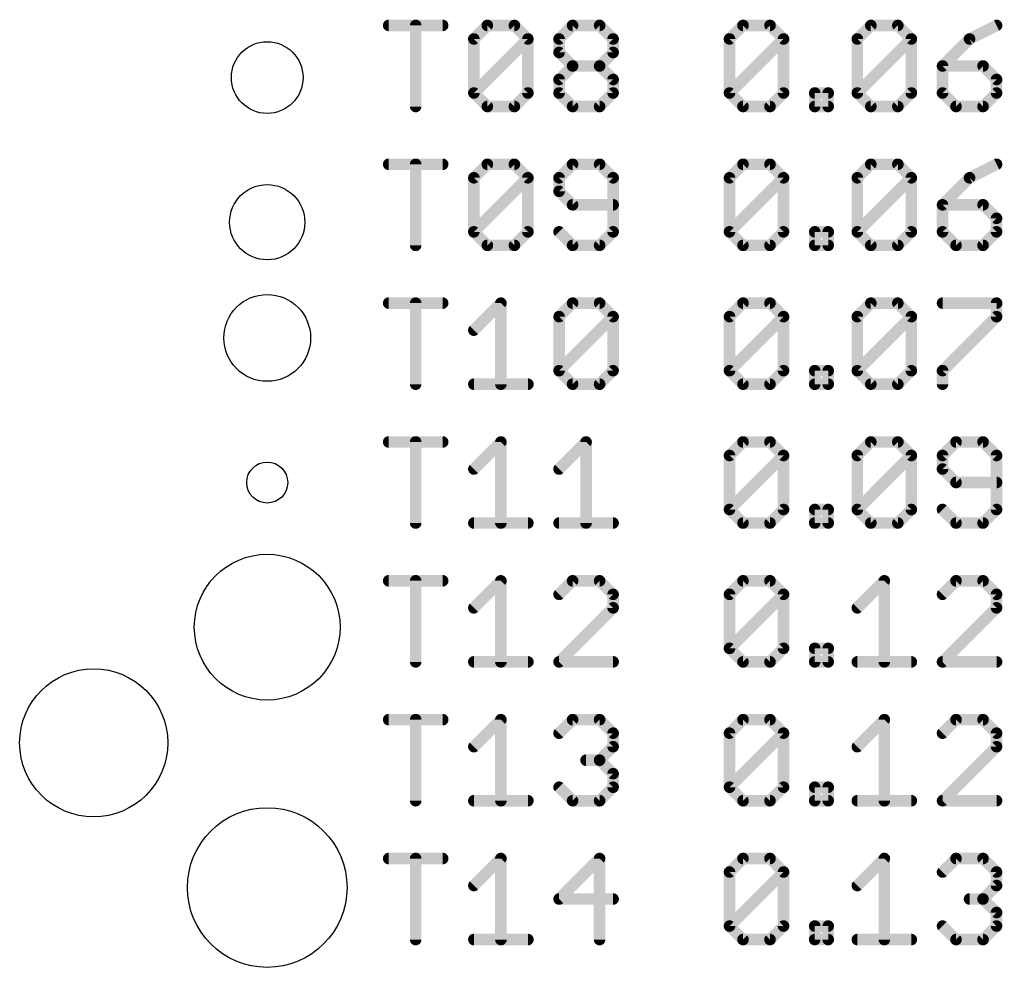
# Model space of a CAD drawing. Extents: x -49 to 146, y -19 to 112.
# Drawn here: x -48.62 to -27.04, y -0.48 to 20.32 of the extents above; entities that cross this region are included whole.
import ezdxf

# ---------------------------------------------------------------- set-up
doc = ezdxf.new("R2010")
doc.units = 0
doc.layers.add('20', color=7, linetype='CONTINUOUS')
doc.layers.add('44', color=253, linetype='CONTINUOUS')

msp = doc.modelspace()

# ---------------------------------------------------------------- linework, layer by layer
at = {"layer": '20'}
for centre, radius in [((-43.18, 19.05), 0.7874), ((-43.18, 15.875), 0.8255), ((-43.18, 13.335), 0.9525), ((-43.18, 10.16), 0.45), ((-43.18, 6.985), 1.6002), ((-46.99, 4.445), 1.6256), ((-43.18, 1.27), 1.7526)]:
    msp.add_circle(centre, radius, dxfattribs=at)
at = {"layer": '44', "const_width": 0.254}
for points in [[(-40.513, 20.1945), (-39.3267, 20.1945)], [(-39.9198, 18.415), (-39.9198, 20.1945)], [(-38.642, 19.8979), (-38.3454, 20.1945)], [(-38.3454, 20.1945), (-37.7522, 20.1945)], [(-37.7522, 20.1945), (-37.4556, 19.8979)], [(-36.7709, 19.8979), (-36.4743, 20.1945)], [(-36.4743, 20.1945), (-35.8812, 20.1945)], [(-35.8812, 20.1945), (-35.5846, 19.8979)], [(-33.0288, 19.8979), (-32.7323, 20.1945)], [(-32.7323, 20.1945), (-32.1391, 20.1945)], [(-32.1391, 20.1945), (-31.8425, 19.8979)], [(-30.2223, 19.8979), (-29.9257, 20.1945)], [(-29.9257, 20.1945), (-29.3325, 20.1945)], [(-29.3325, 20.1945), (-29.0359, 19.8979)], [(-27.1649, 20.1945), (-27.7581, 19.8979)], [(-38.642, 18.7116), (-38.642, 19.8979)], [(-38.642, 18.7116), (-37.4556, 19.8979)], [(-37.4556, 19.8979), (-37.4556, 18.7116)], [(-36.7709, 19.6013), (-36.7709, 19.8979)], [(-35.5846, 19.8979), (-35.5846, 19.6013)], [(-33.0288, 18.7116), (-33.0288, 19.8979)], [(-33.0288, 18.7116), (-31.8425, 19.8979)], [(-31.8425, 19.8979), (-31.8425, 18.7116)], [(-30.2223, 18.7116), (-30.2223, 19.8979)], [(-30.2223, 18.7116), (-29.0359, 19.8979)], [(-29.0359, 19.8979), (-29.0359, 18.7116)], [(-27.7581, 19.8979), (-28.3513, 19.3048)], [(-36.4743, 19.3048), (-36.7709, 19.6013)], [(-35.5846, 19.6013), (-35.8812, 19.3048)], [(-36.7709, 19.0082), (-36.4743, 19.3048)], [(-36.4743, 19.3048), (-35.8812, 19.3048)], [(-35.8812, 19.3048), (-35.5846, 19.0082)], [(-28.3513, 19.3048), (-28.3513, 18.7116)], [(-27.4615, 19.3048), (-28.3513, 19.3048)], [(-27.1649, 19.0082), (-27.4615, 19.3048)], [(-36.7709, 18.7116), (-36.7709, 19.0082)], [(-35.5846, 19.0082), (-35.5846, 18.7116)], [(-27.1649, 18.7116), (-27.1649, 19.0082)], [(-38.3454, 18.415), (-38.642, 18.7116)], [(-37.4556, 18.7116), (-37.7522, 18.415)], [(-36.4743, 18.415), (-36.7709, 18.7116)], [(-35.5846, 18.7116), (-35.8812, 18.415)], [(-32.7323, 18.415), (-33.0288, 18.7116)], [(-31.8425, 18.7116), (-32.1391, 18.415)], [(-31.1578, 18.415), (-31.1578, 18.7116)], [(-31.1578, 18.7116), (-30.8612, 18.7116)], [(-30.8612, 18.7116), (-30.8612, 18.415)], [(-29.9257, 18.415), (-30.2223, 18.7116)], [(-29.0359, 18.7116), (-29.3325, 18.415)], [(-28.3513, 18.7116), (-28.0547, 18.415)], [(-27.4615, 18.415), (-27.1649, 18.7116)], [(-37.7522, 18.415), (-38.3454, 18.415)], [(-35.8812, 18.415), (-36.4743, 18.415)], [(-32.1391, 18.415), (-32.7323, 18.415)], [(-30.8612, 18.415), (-31.1578, 18.415)], [(-29.3325, 18.415), (-29.9257, 18.415)], [(-28.0547, 18.415), (-27.4615, 18.415)], [(-40.513, 17.1465), (-39.3267, 17.1465)], [(-39.9198, 15.367), (-39.9198, 17.1465)], [(-38.642, 16.8499), (-38.3454, 17.1465)], [(-38.3454, 17.1465), (-37.7522, 17.1465)], [(-37.7522, 17.1465), (-37.4556, 16.8499)], [(-36.4743, 17.1465), (-36.7709, 16.8499)], [(-35.8812, 17.1465), (-36.4743, 17.1465)], [(-35.5846, 16.8499), (-35.8812, 17.1465)], [(-33.0288, 16.8499), (-32.7323, 17.1465)], [(-32.7323, 17.1465), (-32.1391, 17.1465)], [(-32.1391, 17.1465), (-31.8425, 16.8499)], [(-30.2223, 16.8499), (-29.9257, 17.1465)], [(-29.9257, 17.1465), (-29.3325, 17.1465)], [(-29.3325, 17.1465), (-29.0359, 16.8499)], [(-27.1649, 17.1465), (-27.7581, 16.8499)], [(-38.642, 15.6636), (-38.642, 16.8499)], [(-38.642, 15.6636), (-37.4556, 16.8499)], [(-37.4556, 16.8499), (-37.4556, 15.6636)], [(-36.7709, 16.8499), (-36.7709, 16.5533)], [(-35.5846, 15.6636), (-35.5846, 16.8499)], [(-33.0288, 15.6636), (-33.0288, 16.8499)], [(-33.0288, 15.6636), (-31.8425, 16.8499)], [(-31.8425, 16.8499), (-31.8425, 15.6636)], [(-30.2223, 15.6636), (-30.2223, 16.8499)], [(-30.2223, 15.6636), (-29.0359, 16.8499)], [(-29.0359, 16.8499), (-29.0359, 15.6636)], [(-27.7581, 16.8499), (-28.3513, 16.2568)], [(-36.7709, 16.5533), (-36.4743, 16.2568)], [(-36.4743, 16.2568), (-35.5846, 16.2568)], [(-28.3513, 16.2568), (-28.3513, 15.6636)], [(-27.4615, 16.2568), (-28.3513, 16.2568)], [(-27.1649, 15.9602), (-27.4615, 16.2568)], [(-27.1649, 15.6636), (-27.1649, 15.9602)], [(-38.3454, 15.367), (-38.642, 15.6636)], [(-37.4556, 15.6636), (-37.7522, 15.367)], [(-36.7709, 15.6636), (-36.4743, 15.367)], [(-35.8812, 15.367), (-35.5846, 15.6636)], [(-32.7323, 15.367), (-33.0288, 15.6636)], [(-31.8425, 15.6636), (-32.1391, 15.367)], [(-31.1578, 15.367), (-31.1578, 15.6636)], [(-31.1578, 15.6636), (-30.8612, 15.6636)], [(-30.8612, 15.6636), (-30.8612, 15.367)], [(-29.9257, 15.367), (-30.2223, 15.6636)], [(-29.0359, 15.6636), (-29.3325, 15.367)], [(-28.3513, 15.6636), (-28.0547, 15.367)], [(-27.4615, 15.367), (-27.1649, 15.6636)], [(-37.7522, 15.367), (-38.3454, 15.367)], [(-36.4743, 15.367), (-35.8812, 15.367)], [(-32.1391, 15.367), (-32.7323, 15.367)], [(-30.8612, 15.367), (-31.1578, 15.367)], [(-29.3325, 15.367), (-29.9257, 15.367)], [(-28.0547, 15.367), (-27.4615, 15.367)], [(-40.513, 14.0985), (-39.3267, 14.0985)], [(-39.9198, 12.319), (-39.9198, 14.0985)], [(-38.642, 13.5053), (-38.0488, 14.0985)], [(-38.0488, 14.0985), (-38.0488, 12.319)], [(-36.7709, 13.8019), (-36.4743, 14.0985)], [(-36.4743, 14.0985), (-35.8812, 14.0985)], [(-35.8812, 14.0985), (-35.5846, 13.8019)], [(-33.0288, 13.8019), (-32.7323, 14.0985)], [(-32.7323, 14.0985), (-32.1391, 14.0985)], [(-32.1391, 14.0985), (-31.8425, 13.8019)], [(-30.2223, 13.8019), (-29.9257, 14.0985)], [(-29.9257, 14.0985), (-29.3325, 14.0985)], [(-29.3325, 14.0985), (-29.0359, 13.8019)], [(-28.3513, 14.0985), (-27.1649, 14.0985)], [(-27.1649, 14.0985), (-27.1649, 13.8019)], [(-36.7709, 12.6156), (-36.7709, 13.8019)], [(-36.7709, 12.6156), (-35.5846, 13.8019)], [(-35.5846, 13.8019), (-35.5846, 12.6156)], [(-33.0288, 12.6156), (-33.0288, 13.8019)], [(-33.0288, 12.6156), (-31.8425, 13.8019)], [(-31.8425, 13.8019), (-31.8425, 12.6156)], [(-30.2223, 12.6156), (-30.2223, 13.8019)], [(-30.2223, 12.6156), (-29.0359, 13.8019)], [(-29.0359, 13.8019), (-29.0359, 12.6156)], [(-27.1649, 13.8019), (-28.3513, 12.6156)], [(-36.4743, 12.319), (-36.7709, 12.6156)], [(-35.5846, 12.6156), (-35.8812, 12.319)], [(-32.7323, 12.319), (-33.0288, 12.6156)], [(-31.8425, 12.6156), (-32.1391, 12.319)], [(-31.1578, 12.319), (-31.1578, 12.6156)], [(-31.1578, 12.6156), (-30.8612, 12.6156)], [(-30.8612, 12.6156), (-30.8612, 12.319)], [(-29.9257, 12.319), (-30.2223, 12.6156)], [(-29.0359, 12.6156), (-29.3325, 12.319)], [(-28.3513, 12.6156), (-28.3513, 12.319)], [(-38.642, 12.319), (-37.4556, 12.319)], [(-35.8812, 12.319), (-36.4743, 12.319)], [(-32.1391, 12.319), (-32.7323, 12.319)], [(-30.8612, 12.319), (-31.1578, 12.319)], [(-29.3325, 12.319), (-29.9257, 12.319)], [(-40.513, 11.0505), (-39.3267, 11.0505)], [(-39.9198, 9.271), (-39.9198, 11.0505)], [(-38.642, 10.4573), (-38.0488, 11.0505)], [(-38.0488, 11.0505), (-38.0488, 9.271)], [(-36.7709, 10.4573), (-36.1778, 11.0505)], [(-36.1778, 11.0505), (-36.1778, 9.271)], [(-33.0288, 10.7539), (-32.7323, 11.0505)], [(-32.7323, 11.0505), (-32.1391, 11.0505)], [(-32.1391, 11.0505), (-31.8425, 10.7539)], [(-30.2223, 10.7539), (-29.9257, 11.0505)], [(-29.9257, 11.0505), (-29.3325, 11.0505)], [(-29.3325, 11.0505), (-29.0359, 10.7539)], [(-28.0547, 11.0505), (-28.3513, 10.7539)], [(-27.4615, 11.0505), (-28.0547, 11.0505)], [(-27.1649, 10.7539), (-27.4615, 11.0505)], [(-33.0288, 9.5676), (-33.0288, 10.7539)], [(-33.0288, 9.5676), (-31.8425, 10.7539)], [(-31.8425, 10.7539), (-31.8425, 9.5676)], [(-30.2223, 9.5676), (-30.2223, 10.7539)], [(-30.2223, 9.5676), (-29.0359, 10.7539)], [(-29.0359, 10.7539), (-29.0359, 9.5676)], [(-28.3513, 10.7539), (-28.3513, 10.4573)], [(-27.1649, 9.5676), (-27.1649, 10.7539)], [(-28.3513, 10.4573), (-28.0547, 10.1608)], [(-28.0547, 10.1608), (-27.1649, 10.1608)], [(-32.7323, 9.271), (-33.0288, 9.5676)], [(-31.8425, 9.5676), (-32.1391, 9.271)], [(-31.1578, 9.271), (-31.1578, 9.5676)], [(-31.1578, 9.5676), (-30.8612, 9.5676)], [(-30.8612, 9.5676), (-30.8612, 9.271)], [(-29.9257, 9.271), (-30.2223, 9.5676)], [(-29.0359, 9.5676), (-29.3325, 9.271)], [(-28.3513, 9.5676), (-28.0547, 9.271)], [(-27.4615, 9.271), (-27.1649, 9.5676)], [(-38.642, 9.271), (-37.4556, 9.271)], [(-36.7709, 9.271), (-35.5846, 9.271)], [(-32.1391, 9.271), (-32.7323, 9.271)], [(-30.8612, 9.271), (-31.1578, 9.271)], [(-29.3325, 9.271), (-29.9257, 9.271)], [(-28.0547, 9.271), (-27.4615, 9.271)], [(-40.513, 8.0025), (-39.3267, 8.0025)], [(-39.9198, 6.223), (-39.9198, 8.0025)], [(-38.642, 7.4093), (-38.0488, 8.0025)], [(-38.0488, 8.0025), (-38.0488, 6.223)], [(-36.4743, 8.0025), (-36.7709, 7.7059)], [(-35.8812, 8.0025), (-36.4743, 8.0025)], [(-35.5846, 7.7059), (-35.8812, 8.0025)], [(-33.0288, 7.7059), (-32.7323, 8.0025)], [(-32.7323, 8.0025), (-32.1391, 8.0025)], [(-32.1391, 8.0025), (-31.8425, 7.7059)], [(-30.2223, 7.4093), (-29.6291, 8.0025)], [(-29.6291, 8.0025), (-29.6291, 6.223)], [(-28.0547, 8.0025), (-28.3513, 7.7059)], [(-27.4615, 8.0025), (-28.0547, 8.0025)], [(-27.1649, 7.7059), (-27.4615, 8.0025)], [(-35.5846, 7.4093), (-35.5846, 7.7059)], [(-33.0288, 6.5196), (-33.0288, 7.7059)], [(-33.0288, 6.5196), (-31.8425, 7.7059)], [(-31.8425, 7.7059), (-31.8425, 6.5196)], [(-27.1649, 7.4093), (-27.1649, 7.7059)], [(-36.7709, 6.223), (-35.5846, 7.4093)], [(-28.3513, 6.223), (-27.1649, 7.4093)], [(-32.7323, 6.223), (-33.0288, 6.5196)], [(-31.8425, 6.5196), (-32.1391, 6.223)], [(-31.1578, 6.223), (-31.1578, 6.5196)], [(-31.1578, 6.5196), (-30.8612, 6.5196)], [(-30.8612, 6.5196), (-30.8612, 6.223)], [(-38.642, 6.223), (-37.4556, 6.223)], [(-35.5846, 6.223), (-36.7709, 6.223)], [(-32.1391, 6.223), (-32.7323, 6.223)], [(-30.8612, 6.223), (-31.1578, 6.223)], [(-30.2223, 6.223), (-29.0359, 6.223)], [(-27.1649, 6.223), (-28.3513, 6.223)], [(-40.513, 4.9545), (-39.3267, 4.9545)], [(-39.9198, 3.175), (-39.9198, 4.9545)], [(-38.642, 4.3613), (-38.0488, 4.9545)], [(-38.0488, 4.9545), (-38.0488, 3.175)], [(-36.7709, 4.6579), (-36.4743, 4.9545)], [(-36.4743, 4.9545), (-35.8812, 4.9545)], [(-35.8812, 4.9545), (-35.5846, 4.6579)], [(-33.0288, 4.6579), (-32.7323, 4.9545)], [(-32.7323, 4.9545), (-32.1391, 4.9545)], [(-32.1391, 4.9545), (-31.8425, 4.6579)], [(-30.2223, 4.3613), (-29.6291, 4.9545)], [(-29.6291, 4.9545), (-29.6291, 3.175)], [(-28.0547, 4.9545), (-28.3513, 4.6579)], [(-27.4615, 4.9545), (-28.0547, 4.9545)], [(-27.1649, 4.6579), (-27.4615, 4.9545)], [(-35.5846, 4.6579), (-35.5846, 4.3613)], [(-33.0288, 3.4716), (-33.0288, 4.6579)], [(-33.0288, 3.4716), (-31.8425, 4.6579)], [(-31.8425, 4.6579), (-31.8425, 3.4716)], [(-27.1649, 4.3613), (-27.1649, 4.6579)], [(-35.5846, 4.3613), (-35.8812, 4.0648)], [(-28.3513, 3.175), (-27.1649, 4.3613)], [(-35.8812, 4.0648), (-36.1778, 4.0648)], [(-35.8812, 4.0648), (-35.5846, 3.7682)], [(-35.5846, 3.7682), (-35.5846, 3.4716)], [(-36.4743, 3.175), (-36.7709, 3.4716)], [(-35.5846, 3.4716), (-35.8812, 3.175)], [(-32.7323, 3.175), (-33.0288, 3.4716)], [(-31.8425, 3.4716), (-32.1391, 3.175)], [(-31.1578, 3.175), (-31.1578, 3.4716)], [(-31.1578, 3.4716), (-30.8612, 3.4716)], [(-30.8612, 3.4716), (-30.8612, 3.175)], [(-38.642, 3.175), (-37.4556, 3.175)], [(-35.8812, 3.175), (-36.4743, 3.175)], [(-32.1391, 3.175), (-32.7323, 3.175)], [(-30.8612, 3.175), (-31.1578, 3.175)], [(-30.2223, 3.175), (-29.0359, 3.175)], [(-27.1649, 3.175), (-28.3513, 3.175)], [(-40.513, 1.9065), (-39.3267, 1.9065)], [(-39.9198, 0.127), (-39.9198, 1.9065)], [(-38.642, 1.3133), (-38.0488, 1.9065)], [(-38.0488, 1.9065), (-38.0488, 0.127)], [(-35.8812, 1.9065), (-36.7709, 1.0168)], [(-35.8812, 0.127), (-35.8812, 1.9065)], [(-33.0288, 1.6099), (-32.7323, 1.9065)], [(-32.7323, 1.9065), (-32.1391, 1.9065)], [(-32.1391, 1.9065), (-31.8425, 1.6099)], [(-30.2223, 1.3133), (-29.6291, 1.9065)], [(-29.6291, 1.9065), (-29.6291, 0.127)], [(-28.3513, 1.6099), (-28.0547, 1.9065)], [(-28.0547, 1.9065), (-27.4615, 1.9065)], [(-27.4615, 1.9065), (-27.1649, 1.6099)], [(-33.0288, 0.4236), (-33.0288, 1.6099)], [(-33.0288, 0.4236), (-31.8425, 1.6099)], [(-31.8425, 1.6099), (-31.8425, 0.4236)], [(-27.1649, 1.6099), (-27.1649, 1.3133)], [(-27.1649, 1.3133), (-27.4615, 1.0168)], [(-36.7709, 1.0168), (-35.5846, 1.0168)], [(-27.4615, 1.0168), (-27.7581, 1.0168)], [(-27.4615, 1.0168), (-27.1649, 0.7202)], [(-27.1649, 0.7202), (-27.1649, 0.4236)], [(-32.7323, 0.127), (-33.0288, 0.4236)], [(-31.8425, 0.4236), (-32.1391, 0.127)], [(-31.1578, 0.127), (-31.1578, 0.4236)], [(-31.1578, 0.4236), (-30.8612, 0.4236)], [(-30.8612, 0.4236), (-30.8612, 0.127)], [(-28.0547, 0.127), (-28.3513, 0.4236)], [(-27.1649, 0.4236), (-27.4615, 0.127)], [(-38.642, 0.127), (-37.4556, 0.127)], [(-32.1391, 0.127), (-32.7323, 0.127)], [(-30.8612, 0.127), (-31.1578, 0.127)], [(-30.2223, 0.127), (-29.0359, 0.127)], [(-27.4615, 0.127), (-28.0547, 0.127)]]:
    msp.add_lwpolyline(points, dxfattribs=at)
at = {"layer": '44', "const_width": 0.127}
for points in [[(-40.513, 20.258, 1), (-40.513, 20.131)], [(-39.8563, 20.1945, 1), (-39.9833, 20.1945)], [(-39.3267, 20.131, 1), (-39.3267, 20.258)], [(-38.3454, 20.258, 1), (-38.3454, 20.131)], [(-38.3005, 20.1496, 1), (-38.3903, 20.2394)], [(-37.7073, 20.2394, 1), (-37.7971, 20.1496)], [(-37.7522, 20.131, 1), (-37.7522, 20.258)], [(-36.4743, 20.258, 1), (-36.4743, 20.131)], [(-36.4294, 20.1496, 1), (-36.5192, 20.2394)], [(-35.8363, 20.2394, 1), (-35.9261, 20.1496)], [(-35.8812, 20.131, 1), (-35.8812, 20.258)], [(-32.7323, 20.258, 1), (-32.7323, 20.131)], [(-32.6874, 20.1496, 1), (-32.7772, 20.2394)], [(-32.0942, 20.2394, 1), (-32.184, 20.1496)], [(-32.1391, 20.131, 1), (-32.1391, 20.258)], [(-29.9257, 20.258, 1), (-29.9257, 20.131)], [(-29.8808, 20.1496, 1), (-29.9706, 20.2394)], [(-29.2876, 20.2394, 1), (-29.3774, 20.1496)], [(-29.3325, 20.131, 1), (-29.3325, 20.258)], [(-27.1365, 20.1377, 1), (-27.1933, 20.2513)], [(-38.5785, 19.8979, 1), (-38.7055, 19.8979)], [(-38.6869, 19.9428, 1), (-38.5971, 19.853)], [(-37.3921, 19.8979, 1), (-37.5191, 19.8979)], [(-37.4107, 19.853, 1), (-37.5005, 19.9428)], [(-37.5005, 19.853, 1), (-37.4107, 19.9428)], [(-36.7074, 19.8979, 1), (-36.8344, 19.8979)], [(-36.8158, 19.9428, 1), (-36.726, 19.853)], [(-35.5211, 19.8979, 1), (-35.6481, 19.8979)], [(-35.6295, 19.853, 1), (-35.5397, 19.9428)], [(-33.0738, 19.9428, 1), (-32.9839, 19.853)], [(-32.9654, 19.8979, 1), (-33.0923, 19.8979)], [(-31.779, 19.8979, 1), (-31.906, 19.8979)], [(-31.7976, 19.853, 1), (-31.8874, 19.9428)], [(-31.8874, 19.853, 1), (-31.7976, 19.9428)], [(-30.1588, 19.8979, 1), (-30.2858, 19.8979)], [(-30.2672, 19.9428, 1), (-30.1774, 19.853)], [(-28.9724, 19.8979, 1), (-29.0994, 19.8979)], [(-28.991, 19.853, 1), (-29.0808, 19.9428)], [(-29.0808, 19.853, 1), (-28.991, 19.9428)], [(-27.7865, 19.9547, 1), (-27.7297, 19.8411)], [(-27.7132, 19.853, 1), (-27.803, 19.9428)], [(-36.726, 19.6462, 1), (-36.8158, 19.5564)], [(-36.8344, 19.6013, 1), (-36.7074, 19.6013)], [(-35.6481, 19.6013, 1), (-35.5211, 19.6013)], [(-35.5397, 19.5564, 1), (-35.6295, 19.6462)], [(-36.4743, 19.3683, 1), (-36.4743, 19.2413)], [(-36.4294, 19.2599, 1), (-36.5192, 19.3497)], [(-35.8363, 19.3497, 1), (-35.9261, 19.2599)], [(-35.8812, 19.2413, 1), (-35.8812, 19.3683)], [(-28.2878, 19.3048, 1), (-28.4148, 19.3048)], [(-28.3513, 19.3683, 1), (-28.3513, 19.2413)], [(-27.4166, 19.3497, 1), (-27.5064, 19.2599)], [(-27.4615, 19.2413, 1), (-27.4615, 19.3683)], [(-36.5192, 19.2599, 1), (-36.4294, 19.3497)], [(-35.9261, 19.3497, 1), (-35.8363, 19.2599)], [(-28.3962, 19.3497, 1), (-28.3064, 19.2599)], [(-36.7074, 19.0082, 1), (-36.8344, 19.0082)], [(-36.8158, 19.0531, 1), (-36.726, 18.9633)], [(-35.5211, 19.0082, 1), (-35.6481, 19.0082)], [(-35.6295, 18.9633, 1), (-35.5397, 19.0531)], [(-27.1014, 19.0082, 1), (-27.2284, 19.0082)], [(-27.2098, 18.9633, 1), (-27.12, 19.0531)], [(-38.5971, 18.7565, 1), (-38.6869, 18.6667)], [(-38.6869, 18.7565, 1), (-38.5971, 18.6667)], [(-38.7055, 18.7116, 1), (-38.5785, 18.7116)], [(-37.5191, 18.7116, 1), (-37.3921, 18.7116)], [(-37.4107, 18.6667, 1), (-37.5005, 18.7565)], [(-36.726, 18.7565, 1), (-36.8158, 18.6667)], [(-36.8344, 18.7116, 1), (-36.7074, 18.7116)], [(-35.6481, 18.7116, 1), (-35.5211, 18.7116)], [(-35.5397, 18.6667, 1), (-35.6295, 18.7565)], [(-32.9839, 18.7565, 1), (-33.0738, 18.6667)], [(-33.0738, 18.7565, 1), (-32.9839, 18.6667)], [(-33.0923, 18.7116, 1), (-32.9654, 18.7116)], [(-31.906, 18.7116, 1), (-31.779, 18.7116)], [(-31.7976, 18.6667, 1), (-31.8874, 18.7565)], [(-31.0943, 18.7116, 1), (-31.2213, 18.7116)], [(-31.1578, 18.7751, 1), (-31.1578, 18.6481)], [(-30.7977, 18.7116, 1), (-30.9247, 18.7116)], [(-30.8612, 18.6481, 1), (-30.8612, 18.7751)], [(-30.1774, 18.7565, 1), (-30.2672, 18.6667)], [(-30.2672, 18.7565, 1), (-30.1774, 18.6667)], [(-30.2858, 18.7116, 1), (-30.1588, 18.7116)], [(-29.0994, 18.7116, 1), (-28.9724, 18.7116)], [(-28.991, 18.6667, 1), (-29.0808, 18.7565)], [(-28.3064, 18.7565, 1), (-28.3962, 18.6667)], [(-28.4148, 18.7116, 1), (-28.2878, 18.7116)], [(-27.2284, 18.7116, 1), (-27.1014, 18.7116)], [(-27.12, 18.6667, 1), (-27.2098, 18.7565)], [(-39.9833, 18.415, 1), (-39.8563, 18.415)], [(-38.3454, 18.4785, 1), (-38.3454, 18.3515)], [(-38.3903, 18.3701, 1), (-38.3005, 18.4599)], [(-37.7971, 18.4599, 1), (-37.7073, 18.3701)], [(-37.7522, 18.3515, 1), (-37.7522, 18.4785)], [(-36.4743, 18.4785, 1), (-36.4743, 18.3515)], [(-36.5192, 18.3701, 1), (-36.4294, 18.4599)], [(-35.9261, 18.4599, 1), (-35.8363, 18.3701)], [(-35.8812, 18.3515, 1), (-35.8812, 18.4785)], [(-32.7323, 18.4785, 1), (-32.7323, 18.3515)], [(-32.7772, 18.3701, 1), (-32.6874, 18.4599)], [(-32.184, 18.4599, 1), (-32.0942, 18.3701)], [(-32.1391, 18.3515, 1), (-32.1391, 18.4785)], [(-31.1578, 18.4785, 1), (-31.1578, 18.3515)], [(-31.2213, 18.415, 1), (-31.0943, 18.415)], [(-30.9247, 18.415, 1), (-30.7977, 18.415)], [(-30.8612, 18.3515, 1), (-30.8612, 18.4785)], [(-29.9257, 18.4785, 1), (-29.9257, 18.3515)], [(-29.9706, 18.3701, 1), (-29.8808, 18.4599)], [(-29.3774, 18.4599, 1), (-29.2876, 18.3701)], [(-29.3325, 18.3515, 1), (-29.3325, 18.4785)], [(-28.0547, 18.4785, 1), (-28.0547, 18.3515)], [(-28.0996, 18.3701, 1), (-28.0098, 18.4599)], [(-27.5064, 18.4599, 1), (-27.4166, 18.3701)], [(-27.4615, 18.3515, 1), (-27.4615, 18.4785)], [(-40.513, 17.21, 1), (-40.513, 17.083)], [(-39.8563, 17.1465, 1), (-39.9833, 17.1465)], [(-39.3267, 17.083, 1), (-39.3267, 17.21)], [(-38.3454, 17.21, 1), (-38.3454, 17.083)], [(-38.3005, 17.1016, 1), (-38.3903, 17.1914)], [(-37.7073, 17.1914, 1), (-37.7971, 17.1016)], [(-37.7522, 17.083, 1), (-37.7522, 17.21)], [(-36.4743, 17.21, 1), (-36.4743, 17.083)], [(-36.4294, 17.1016, 1), (-36.5192, 17.1914)], [(-35.8363, 17.1914, 1), (-35.9261, 17.1016)], [(-35.8812, 17.083, 1), (-35.8812, 17.21)], [(-32.7323, 17.21, 1), (-32.7323, 17.083)], [(-32.6874, 17.1016, 1), (-32.7772, 17.1914)], [(-32.0942, 17.1914, 1), (-32.184, 17.1016)], [(-32.1391, 17.083, 1), (-32.1391, 17.21)], [(-29.9257, 17.21, 1), (-29.9257, 17.083)], [(-29.8808, 17.1016, 1), (-29.9706, 17.1914)], [(-29.2876, 17.1914, 1), (-29.3774, 17.1016)], [(-29.3325, 17.083, 1), (-29.3325, 17.21)], [(-27.1365, 17.0897, 1), (-27.1933, 17.2033)], [(-38.5785, 16.8499, 1), (-38.7055, 16.8499)], [(-38.6869, 16.8948, 1), (-38.5971, 16.805)], [(-37.3921, 16.8499, 1), (-37.5191, 16.8499)], [(-37.4107, 16.805, 1), (-37.5005, 16.8948)], [(-37.5005, 16.805, 1), (-37.4107, 16.8948)], [(-36.7074, 16.8499, 1), (-36.8344, 16.8499)], [(-36.8158, 16.8948, 1), (-36.726, 16.805)], [(-35.5211, 16.8499, 1), (-35.6481, 16.8499)], [(-35.6295, 16.805, 1), (-35.5397, 16.8948)], [(-33.0738, 16.8948, 1), (-32.9839, 16.805)], [(-32.9654, 16.8499, 1), (-33.0923, 16.8499)], [(-31.779, 16.8499, 1), (-31.906, 16.8499)], [(-31.7976, 16.805, 1), (-31.8874, 16.8948)], [(-31.8874, 16.805, 1), (-31.7976, 16.8948)], [(-30.1588, 16.8499, 1), (-30.2858, 16.8499)], [(-30.2672, 16.8948, 1), (-30.1774, 16.805)], [(-28.9724, 16.8499, 1), (-29.0994, 16.8499)], [(-28.991, 16.805, 1), (-29.0808, 16.8948)], [(-29.0808, 16.805, 1), (-28.991, 16.8948)], [(-27.7865, 16.9067, 1), (-27.7297, 16.7931)], [(-27.7132, 16.805, 1), (-27.803, 16.8948)], [(-36.726, 16.5982, 1), (-36.8158, 16.5084)], [(-36.8344, 16.5533, 1), (-36.7074, 16.5533)], [(-36.4743, 16.3203, 1), (-36.4743, 16.1933)], [(-36.5192, 16.2119, 1), (-36.4294, 16.3017)], [(-35.5846, 16.1933, 1), (-35.5846, 16.3203)], [(-28.2878, 16.2568, 1), (-28.4148, 16.2568)], [(-28.3513, 16.3203, 1), (-28.3513, 16.1933)], [(-28.3962, 16.3017, 1), (-28.3064, 16.2119)], [(-27.4166, 16.3017, 1), (-27.5064, 16.2119)], [(-27.4615, 16.1933, 1), (-27.4615, 16.3203)], [(-27.1014, 15.9602, 1), (-27.2284, 15.9602)], [(-27.2098, 15.9153, 1), (-27.12, 16.0051)], [(-38.5971, 15.7085, 1), (-38.6869, 15.6187)], [(-38.6869, 15.7085, 1), (-38.5971, 15.6187)], [(-37.4107, 15.6187, 1), (-37.5005, 15.7085)], [(-36.726, 15.7085, 1), (-36.8158, 15.6187)], [(-35.5397, 15.6187, 1), (-35.6295, 15.7085)], [(-32.9839, 15.7085, 1), (-33.0738, 15.6187)], [(-33.0738, 15.7085, 1), (-32.9839, 15.6187)], [(-31.7976, 15.6187, 1), (-31.8874, 15.7085)], [(-31.0943, 15.6636, 1), (-31.2213, 15.6636)], [(-31.1578, 15.7271, 1), (-31.1578, 15.6001)], [(-30.7977, 15.6636, 1), (-30.9247, 15.6636)], [(-30.8612, 15.6001, 1), (-30.8612, 15.7271)], [(-30.1774, 15.7085, 1), (-30.2672, 15.6187)], [(-30.2672, 15.7085, 1), (-30.1774, 15.6187)], [(-28.991, 15.6187, 1), (-29.0808, 15.7085)], [(-28.3064, 15.7085, 1), (-28.3962, 15.6187)], [(-27.12, 15.6187, 1), (-27.2098, 15.7085)], [(-38.7055, 15.6636, 1), (-38.5785, 15.6636)], [(-37.5191, 15.6636, 1), (-37.3921, 15.6636)], [(-35.6481, 15.6636, 1), (-35.5211, 15.6636)], [(-33.0923, 15.6636, 1), (-32.9654, 15.6636)], [(-31.906, 15.6636, 1), (-31.779, 15.6636)], [(-30.2858, 15.6636, 1), (-30.1588, 15.6636)], [(-29.0994, 15.6636, 1), (-28.9724, 15.6636)], [(-28.4148, 15.6636, 1), (-28.2878, 15.6636)], [(-27.2284, 15.6636, 1), (-27.1014, 15.6636)], [(-39.9833, 15.367, 1), (-39.8563, 15.367)], [(-38.3454, 15.4305, 1), (-38.3454, 15.3035)], [(-38.3903, 15.3221, 1), (-38.3005, 15.4119)], [(-37.7971, 15.4119, 1), (-37.7073, 15.3221)], [(-37.7522, 15.3035, 1), (-37.7522, 15.4305)], [(-36.4743, 15.4305, 1), (-36.4743, 15.3035)], [(-36.5192, 15.3221, 1), (-36.4294, 15.4119)], [(-35.9261, 15.4119, 1), (-35.8363, 15.3221)], [(-35.8812, 15.3035, 1), (-35.8812, 15.4305)], [(-32.7323, 15.4305, 1), (-32.7323, 15.3035)], [(-32.7772, 15.3221, 1), (-32.6874, 15.4119)], [(-32.184, 15.4119, 1), (-32.0942, 15.3221)], [(-32.1391, 15.3035, 1), (-32.1391, 15.4305)], [(-31.1578, 15.4305, 1), (-31.1578, 15.3035)], [(-31.2213, 15.367, 1), (-31.0943, 15.367)], [(-30.9247, 15.367, 1), (-30.7977, 15.367)], [(-30.8612, 15.3035, 1), (-30.8612, 15.4305)], [(-29.9257, 15.4305, 1), (-29.9257, 15.3035)], [(-29.9706, 15.3221, 1), (-29.8808, 15.4119)], [(-29.3774, 15.4119, 1), (-29.2876, 15.3221)], [(-29.3325, 15.3035, 1), (-29.3325, 15.4305)], [(-28.0547, 15.4305, 1), (-28.0547, 15.3035)], [(-28.0996, 15.3221, 1), (-28.0098, 15.4119)], [(-27.5064, 15.4119, 1), (-27.4166, 15.3221)], [(-27.4615, 15.3035, 1), (-27.4615, 15.4305)], [(-40.513, 14.162, 1), (-40.513, 14.035)], [(-39.8563, 14.0985, 1), (-39.9833, 14.0985)], [(-39.3267, 14.035, 1), (-39.3267, 14.162)], [(-37.9853, 14.0985, 1), (-38.1123, 14.0985)], [(-38.0039, 14.0536, 1), (-38.0937, 14.1434)], [(-36.4743, 14.162, 1), (-36.4743, 14.035)], [(-36.4294, 14.0536, 1), (-36.5192, 14.1434)], [(-35.8363, 14.1434, 1), (-35.9261, 14.0536)], [(-35.8812, 14.035, 1), (-35.8812, 14.162)], [(-32.7323, 14.162, 1), (-32.7323, 14.035)], [(-32.6874, 14.0536, 1), (-32.7772, 14.1434)], [(-32.0942, 14.1434, 1), (-32.184, 14.0536)], [(-32.1391, 14.035, 1), (-32.1391, 14.162)], [(-29.9257, 14.162, 1), (-29.9257, 14.035)], [(-29.8808, 14.0536, 1), (-29.9706, 14.1434)], [(-29.2876, 14.1434, 1), (-29.3774, 14.0536)], [(-29.3325, 14.035, 1), (-29.3325, 14.162)], [(-28.3513, 14.162, 1), (-28.3513, 14.035)], [(-27.1014, 14.0985, 1), (-27.2284, 14.0985)], [(-27.1649, 14.035, 1), (-27.1649, 14.162)], [(-36.7074, 13.8019, 1), (-36.8344, 13.8019)], [(-36.8158, 13.8468, 1), (-36.726, 13.757)], [(-35.5211, 13.8019, 1), (-35.6481, 13.8019)], [(-35.5397, 13.757, 1), (-35.6295, 13.8468)], [(-35.6295, 13.757, 1), (-35.5397, 13.8468)], [(-33.0738, 13.8468, 1), (-32.9839, 13.757)], [(-32.9654, 13.8019, 1), (-33.0923, 13.8019)], [(-31.779, 13.8019, 1), (-31.906, 13.8019)], [(-31.7976, 13.757, 1), (-31.8874, 13.8468)], [(-31.8874, 13.757, 1), (-31.7976, 13.8468)], [(-30.1588, 13.8019, 1), (-30.2858, 13.8019)], [(-30.2672, 13.8468, 1), (-30.1774, 13.757)], [(-28.9724, 13.8019, 1), (-29.0994, 13.8019)], [(-28.991, 13.757, 1), (-29.0808, 13.8468)], [(-29.0808, 13.757, 1), (-28.991, 13.8468)], [(-27.2284, 13.8019, 1), (-27.1014, 13.8019)], [(-27.12, 13.757, 1), (-27.2098, 13.8468)], [(-38.6869, 13.5502, 1), (-38.5971, 13.4604)], [(-36.726, 12.6605, 1), (-36.8158, 12.5707)], [(-35.5397, 12.5707, 1), (-35.6295, 12.6605)], [(-32.9839, 12.6605, 1), (-33.0738, 12.5707)], [(-31.7976, 12.5707, 1), (-31.8874, 12.6605)], [(-31.0943, 12.6156, 1), (-31.2213, 12.6156)], [(-31.1578, 12.6791, 1), (-31.1578, 12.5521)], [(-30.7977, 12.6156, 1), (-30.9247, 12.6156)], [(-30.8612, 12.5521, 1), (-30.8612, 12.6791)], [(-30.1774, 12.6605, 1), (-30.2672, 12.5707)], [(-28.991, 12.5707, 1), (-29.0808, 12.6605)], [(-28.2878, 12.6156, 1), (-28.4148, 12.6156)], [(-36.8158, 12.6605, 1), (-36.726, 12.5707)], [(-36.8344, 12.6156, 1), (-36.7074, 12.6156)], [(-35.6481, 12.6156, 1), (-35.5211, 12.6156)], [(-33.0738, 12.6605, 1), (-32.9839, 12.5707)], [(-33.0923, 12.6156, 1), (-32.9654, 12.6156)], [(-31.906, 12.6156, 1), (-31.779, 12.6156)], [(-30.2672, 12.6605, 1), (-30.1774, 12.5707)], [(-30.2858, 12.6156, 1), (-30.1588, 12.6156)], [(-29.0994, 12.6156, 1), (-28.9724, 12.6156)], [(-28.3962, 12.6605, 1), (-28.3064, 12.5707)], [(-39.9833, 12.319, 1), (-39.8563, 12.319)], [(-38.642, 12.3825, 1), (-38.642, 12.2555)], [(-38.1123, 12.319, 1), (-37.9853, 12.319)], [(-37.4556, 12.2555, 1), (-37.4556, 12.3825)], [(-36.4743, 12.3825, 1), (-36.4743, 12.2555)], [(-36.5192, 12.2741, 1), (-36.4294, 12.3639)], [(-35.9261, 12.3639, 1), (-35.8363, 12.2741)], [(-35.8812, 12.2555, 1), (-35.8812, 12.3825)], [(-32.7323, 12.3825, 1), (-32.7323, 12.2555)], [(-32.7772, 12.2741, 1), (-32.6874, 12.3639)], [(-32.184, 12.3639, 1), (-32.0942, 12.2741)], [(-32.1391, 12.2555, 1), (-32.1391, 12.3825)], [(-31.1578, 12.3825, 1), (-31.1578, 12.2555)], [(-31.2213, 12.319, 1), (-31.0943, 12.319)], [(-30.9247, 12.319, 1), (-30.7977, 12.319)], [(-30.8612, 12.2555, 1), (-30.8612, 12.3825)], [(-29.9257, 12.3825, 1), (-29.9257, 12.2555)], [(-29.9706, 12.2741, 1), (-29.8808, 12.3639)], [(-29.3774, 12.3639, 1), (-29.2876, 12.2741)], [(-29.3325, 12.2555, 1), (-29.3325, 12.3825)], [(-28.4148, 12.319, 1), (-28.2878, 12.319)], [(-40.513, 11.114, 1), (-40.513, 10.987)], [(-39.8563, 11.0505, 1), (-39.9833, 11.0505)], [(-39.3267, 10.987, 1), (-39.3267, 11.114)], [(-37.9853, 11.0505, 1), (-38.1123, 11.0505)], [(-38.0039, 11.0056, 1), (-38.0937, 11.0954)], [(-36.1143, 11.0505, 1), (-36.2413, 11.0505)], [(-36.1329, 11.0056, 1), (-36.2227, 11.0954)], [(-32.7323, 11.114, 1), (-32.7323, 10.987)], [(-32.6874, 11.0056, 1), (-32.7772, 11.0954)], [(-32.0942, 11.0954, 1), (-32.184, 11.0056)], [(-32.1391, 10.987, 1), (-32.1391, 11.114)], [(-29.9257, 11.114, 1), (-29.9257, 10.987)], [(-29.8808, 11.0056, 1), (-29.9706, 11.0954)], [(-29.2876, 11.0954, 1), (-29.3774, 11.0056)], [(-29.3325, 10.987, 1), (-29.3325, 11.114)], [(-28.0547, 11.114, 1), (-28.0547, 10.987)], [(-28.0098, 11.0056, 1), (-28.0996, 11.0954)], [(-27.4166, 11.0954, 1), (-27.5064, 11.0056)], [(-27.4615, 10.987, 1), (-27.4615, 11.114)], [(-33.0738, 10.7988, 1), (-32.9839, 10.709)], [(-32.9654, 10.7539, 1), (-33.0923, 10.7539)], [(-31.779, 10.7539, 1), (-31.906, 10.7539)], [(-31.7976, 10.709, 1), (-31.8874, 10.7988)], [(-31.8874, 10.709, 1), (-31.7976, 10.7988)], [(-30.1588, 10.7539, 1), (-30.2858, 10.7539)], [(-30.2672, 10.7988, 1), (-30.1774, 10.709)], [(-28.9724, 10.7539, 1), (-29.0994, 10.7539)], [(-28.991, 10.709, 1), (-29.0808, 10.7988)], [(-29.0808, 10.709, 1), (-28.991, 10.7988)], [(-28.2878, 10.7539, 1), (-28.4148, 10.7539)], [(-28.3962, 10.7988, 1), (-28.3064, 10.709)], [(-27.1014, 10.7539, 1), (-27.2284, 10.7539)], [(-27.2098, 10.709, 1), (-27.12, 10.7988)], [(-28.3064, 10.5022, 1), (-28.3962, 10.4124)], [(-38.6869, 10.5022, 1), (-38.5971, 10.4124)], [(-36.8158, 10.5022, 1), (-36.726, 10.4124)], [(-28.4148, 10.4573, 1), (-28.2878, 10.4573)], [(-28.0547, 10.2243, 1), (-28.0547, 10.0973)], [(-28.0996, 10.1159, 1), (-28.0098, 10.2057)], [(-27.1649, 10.0973, 1), (-27.1649, 10.2243)], [(-32.9839, 9.6125, 1), (-33.0738, 9.5227)], [(-33.0738, 9.6125, 1), (-32.9839, 9.5227)], [(-33.0923, 9.5676, 1), (-32.9654, 9.5676)], [(-31.906, 9.5676, 1), (-31.779, 9.5676)], [(-31.7976, 9.5227, 1), (-31.8874, 9.6125)], [(-31.0943, 9.5676, 1), (-31.2213, 9.5676)], [(-31.1578, 9.6311, 1), (-31.1578, 9.5041)], [(-30.7977, 9.5676, 1), (-30.9247, 9.5676)], [(-30.8612, 9.5041, 1), (-30.8612, 9.6311)], [(-30.1774, 9.6125, 1), (-30.2672, 9.5227)], [(-30.2672, 9.6125, 1), (-30.1774, 9.5227)], [(-30.2858, 9.5676, 1), (-30.1588, 9.5676)], [(-29.0994, 9.5676, 1), (-28.9724, 9.5676)], [(-28.991, 9.5227, 1), (-29.0808, 9.6125)], [(-28.3064, 9.6125, 1), (-28.3962, 9.5227)], [(-27.2284, 9.5676, 1), (-27.1014, 9.5676)], [(-27.12, 9.5227, 1), (-27.2098, 9.6125)], [(-39.9833, 9.271, 1), (-39.8563, 9.271)], [(-38.642, 9.3345, 1), (-38.642, 9.2075)], [(-38.1123, 9.271, 1), (-37.9853, 9.271)], [(-37.4556, 9.2075, 1), (-37.4556, 9.3345)], [(-36.7709, 9.3345, 1), (-36.7709, 9.2075)], [(-36.2413, 9.271, 1), (-36.1143, 9.271)], [(-35.5846, 9.2075, 1), (-35.5846, 9.3345)], [(-32.7323, 9.3345, 1), (-32.7323, 9.2075)], [(-32.7772, 9.2261, 1), (-32.6874, 9.3159)], [(-32.184, 9.3159, 1), (-32.0942, 9.2261)], [(-32.1391, 9.2075, 1), (-32.1391, 9.3345)], [(-31.1578, 9.3345, 1), (-31.1578, 9.2075)], [(-31.2213, 9.271, 1), (-31.0943, 9.271)], [(-30.9247, 9.271, 1), (-30.7977, 9.271)], [(-30.8612, 9.2075, 1), (-30.8612, 9.3345)], [(-29.9257, 9.3345, 1), (-29.9257, 9.2075)], [(-29.9706, 9.2261, 1), (-29.8808, 9.3159)], [(-29.3774, 9.3159, 1), (-29.2876, 9.2261)], [(-29.3325, 9.2075, 1), (-29.3325, 9.3345)], [(-28.0547, 9.3345, 1), (-28.0547, 9.2075)], [(-28.0996, 9.2261, 1), (-28.0098, 9.3159)], [(-27.5064, 9.3159, 1), (-27.4166, 9.2261)], [(-27.4615, 9.2075, 1), (-27.4615, 9.3345)], [(-40.513, 8.066, 1), (-40.513, 7.939)], [(-39.8563, 8.0025, 1), (-39.9833, 8.0025)], [(-39.3267, 7.939, 1), (-39.3267, 8.066)], [(-37.9853, 8.0025, 1), (-38.1123, 8.0025)], [(-38.0039, 7.9576, 1), (-38.0937, 8.0474)], [(-36.4743, 8.066, 1), (-36.4743, 7.939)], [(-36.4294, 7.9576, 1), (-36.5192, 8.0474)], [(-35.8363, 8.0474, 1), (-35.9261, 7.9576)], [(-35.8812, 7.939, 1), (-35.8812, 8.066)], [(-32.7323, 8.066, 1), (-32.7323, 7.939)], [(-32.6874, 7.9576, 1), (-32.7772, 8.0474)], [(-32.0942, 8.0474, 1), (-32.184, 7.9576)], [(-32.1391, 7.939, 1), (-32.1391, 8.066)], [(-29.5656, 8.0025, 1), (-29.6926, 8.0025)], [(-29.5842, 7.9576, 1), (-29.674, 8.0474)], [(-28.0547, 8.066, 1), (-28.0547, 7.939)], [(-28.0098, 7.9576, 1), (-28.0996, 8.0474)], [(-27.4166, 8.0474, 1), (-27.5064, 7.9576)], [(-27.4615, 7.939, 1), (-27.4615, 8.066)], [(-36.8158, 7.7508, 1), (-36.726, 7.661)], [(-35.5211, 7.7059, 1), (-35.6481, 7.7059)], [(-35.6295, 7.661, 1), (-35.5397, 7.7508)], [(-33.0738, 7.7508, 1), (-32.9839, 7.661)], [(-32.9654, 7.7059, 1), (-33.0923, 7.7059)], [(-31.779, 7.7059, 1), (-31.906, 7.7059)], [(-31.7976, 7.661, 1), (-31.8874, 7.7508)], [(-31.8874, 7.661, 1), (-31.7976, 7.7508)], [(-28.3962, 7.7508, 1), (-28.3064, 7.661)], [(-27.1014, 7.7059, 1), (-27.2284, 7.7059)], [(-27.2098, 7.661, 1), (-27.12, 7.7508)], [(-38.6869, 7.4542, 1), (-38.5971, 7.3644)], [(-35.6481, 7.4093, 1), (-35.5211, 7.4093)], [(-35.5397, 7.3644, 1), (-35.6295, 7.4542)], [(-30.2672, 7.4542, 1), (-30.1774, 7.3644)], [(-27.2284, 7.4093, 1), (-27.1014, 7.4093)], [(-27.12, 7.3644, 1), (-27.2098, 7.4542)], [(-32.9839, 6.5645, 1), (-33.0738, 6.4747)], [(-33.0738, 6.5645, 1), (-32.9839, 6.4747)], [(-33.0923, 6.5196, 1), (-32.9654, 6.5196)], [(-31.906, 6.5196, 1), (-31.779, 6.5196)], [(-31.7976, 6.4747, 1), (-31.8874, 6.5645)], [(-31.0943, 6.5196, 1), (-31.2213, 6.5196)], [(-31.1578, 6.5831, 1), (-31.1578, 6.4561)], [(-30.7977, 6.5196, 1), (-30.9247, 6.5196)], [(-30.8612, 6.4561, 1), (-30.8612, 6.5831)], [(-39.9833, 6.223, 1), (-39.8563, 6.223)], [(-38.642, 6.2865, 1), (-38.642, 6.1595)], [(-38.1123, 6.223, 1), (-37.9853, 6.223)], [(-37.4556, 6.1595, 1), (-37.4556, 6.2865)], [(-36.7709, 6.2865, 1), (-36.7709, 6.1595)], [(-36.8158, 6.2679, 1), (-36.726, 6.1781)], [(-35.5846, 6.1595, 1), (-35.5846, 6.2865)], [(-32.7323, 6.2865, 1), (-32.7323, 6.1595)], [(-32.7772, 6.1781, 1), (-32.6874, 6.2679)], [(-32.184, 6.2679, 1), (-32.0942, 6.1781)], [(-32.1391, 6.1595, 1), (-32.1391, 6.2865)], [(-31.1578, 6.2865, 1), (-31.1578, 6.1595)], [(-31.2213, 6.223, 1), (-31.0943, 6.223)], [(-30.9247, 6.223, 1), (-30.7977, 6.223)], [(-30.8612, 6.1595, 1), (-30.8612, 6.2865)], [(-30.2223, 6.2865, 1), (-30.2223, 6.1595)], [(-29.6926, 6.223, 1), (-29.5656, 6.223)], [(-29.0359, 6.1595, 1), (-29.0359, 6.2865)], [(-28.3513, 6.2865, 1), (-28.3513, 6.1595)], [(-28.3962, 6.2679, 1), (-28.3064, 6.1781)], [(-27.1649, 6.1595, 1), (-27.1649, 6.2865)], [(-40.513, 5.018, 1), (-40.513, 4.891)], [(-39.8563, 4.9545, 1), (-39.9833, 4.9545)], [(-39.3267, 4.891, 1), (-39.3267, 5.018)], [(-37.9853, 4.9545, 1), (-38.1123, 4.9545)], [(-38.0039, 4.9096, 1), (-38.0937, 4.9994)], [(-36.4743, 5.018, 1), (-36.4743, 4.891)], [(-36.4294, 4.9096, 1), (-36.5192, 4.9994)], [(-35.8363, 4.9994, 1), (-35.9261, 4.9096)], [(-35.8812, 4.891, 1), (-35.8812, 5.018)], [(-32.7323, 5.018, 1), (-32.7323, 4.891)], [(-32.6874, 4.9096, 1), (-32.7772, 4.9994)], [(-32.0942, 4.9994, 1), (-32.184, 4.9096)], [(-32.1391, 4.891, 1), (-32.1391, 5.018)], [(-29.5656, 4.9545, 1), (-29.6926, 4.9545)], [(-29.5842, 4.9096, 1), (-29.674, 4.9994)], [(-28.0547, 5.018, 1), (-28.0547, 4.891)], [(-28.0098, 4.9096, 1), (-28.0996, 4.9994)], [(-27.4166, 4.9994, 1), (-27.5064, 4.9096)], [(-27.4615, 4.891, 1), (-27.4615, 5.018)], [(-36.8158, 4.7028, 1), (-36.726, 4.613)], [(-35.5211, 4.6579, 1), (-35.6481, 4.6579)], [(-35.6295, 4.613, 1), (-35.5397, 4.7028)], [(-33.0738, 4.7028, 1), (-32.9839, 4.613)], [(-32.9654, 4.6579, 1), (-33.0923, 4.6579)], [(-31.779, 4.6579, 1), (-31.906, 4.6579)], [(-31.7976, 4.613, 1), (-31.8874, 4.7028)], [(-31.8874, 4.613, 1), (-31.7976, 4.7028)], [(-28.3962, 4.7028, 1), (-28.3064, 4.613)], [(-27.1014, 4.6579, 1), (-27.2284, 4.6579)], [(-27.2098, 4.613, 1), (-27.12, 4.7028)], [(-38.6869, 4.4062, 1), (-38.5971, 4.3164)], [(-35.6481, 4.3613, 1), (-35.5211, 4.3613)], [(-35.5397, 4.3164, 1), (-35.6295, 4.4062)], [(-30.2672, 4.4062, 1), (-30.1774, 4.3164)], [(-27.2284, 4.3613, 1), (-27.1014, 4.3613)], [(-27.12, 4.3164, 1), (-27.2098, 4.4062)], [(-36.1778, 4.1283, 1), (-36.1778, 4.0013)], [(-35.8363, 4.1097, 1), (-35.9261, 4.0199)], [(-35.9261, 4.1097, 1), (-35.8363, 4.0199)], [(-35.8812, 4.0013, 1), (-35.8812, 4.1283)], [(-35.5211, 3.7682, 1), (-35.6481, 3.7682)], [(-35.6295, 3.7233, 1), (-35.5397, 3.8131)], [(-36.726, 3.5165, 1), (-36.8158, 3.4267)], [(-35.6481, 3.4716, 1), (-35.5211, 3.4716)], [(-35.5397, 3.4267, 1), (-35.6295, 3.5165)], [(-32.9839, 3.5165, 1), (-33.0738, 3.4267)], [(-33.0738, 3.5165, 1), (-32.9839, 3.4267)], [(-33.0923, 3.4716, 1), (-32.9654, 3.4716)], [(-31.906, 3.4716, 1), (-31.779, 3.4716)], [(-31.7976, 3.4267, 1), (-31.8874, 3.5165)], [(-31.0943, 3.4716, 1), (-31.2213, 3.4716)], [(-31.1578, 3.5351, 1), (-31.1578, 3.4081)], [(-30.7977, 3.4716, 1), (-30.9247, 3.4716)], [(-30.8612, 3.4081, 1), (-30.8612, 3.5351)], [(-39.9833, 3.175, 1), (-39.8563, 3.175)], [(-38.642, 3.2385, 1), (-38.642, 3.1115)], [(-38.1123, 3.175, 1), (-37.9853, 3.175)], [(-37.4556, 3.1115, 1), (-37.4556, 3.2385)], [(-36.4743, 3.2385, 1), (-36.4743, 3.1115)], [(-36.5192, 3.1301, 1), (-36.4294, 3.2199)], [(-35.9261, 3.2199, 1), (-35.8363, 3.1301)], [(-35.8812, 3.1115, 1), (-35.8812, 3.2385)], [(-32.7323, 3.2385, 1), (-32.7323, 3.1115)], [(-32.7772, 3.1301, 1), (-32.6874, 3.2199)], [(-32.184, 3.2199, 1), (-32.0942, 3.1301)], [(-32.1391, 3.1115, 1), (-32.1391, 3.2385)], [(-31.1578, 3.2385, 1), (-31.1578, 3.1115)], [(-31.2213, 3.175, 1), (-31.0943, 3.175)], [(-30.9247, 3.175, 1), (-30.7977, 3.175)], [(-30.8612, 3.1115, 1), (-30.8612, 3.2385)], [(-30.2223, 3.2385, 1), (-30.2223, 3.1115)], [(-29.6926, 3.175, 1), (-29.5656, 3.175)], [(-29.0359, 3.1115, 1), (-29.0359, 3.2385)], [(-28.3513, 3.2385, 1), (-28.3513, 3.1115)], [(-28.3962, 3.2199, 1), (-28.3064, 3.1301)], [(-27.1649, 3.1115, 1), (-27.1649, 3.2385)], [(-40.513, 1.97, 1), (-40.513, 1.843)], [(-39.8563, 1.9065, 1), (-39.9833, 1.9065)], [(-39.3267, 1.843, 1), (-39.3267, 1.97)], [(-37.9853, 1.9065, 1), (-38.1123, 1.9065)], [(-38.0039, 1.8616, 1), (-38.0937, 1.9514)], [(-35.8177, 1.9065, 1), (-35.9447, 1.9065)], [(-35.8363, 1.8616, 1), (-35.9261, 1.9514)], [(-32.7323, 1.97, 1), (-32.7323, 1.843)], [(-32.6874, 1.8616, 1), (-32.7772, 1.9514)], [(-32.0942, 1.9514, 1), (-32.184, 1.8616)], [(-32.1391, 1.843, 1), (-32.1391, 1.97)], [(-29.5656, 1.9065, 1), (-29.6926, 1.9065)], [(-29.5842, 1.8616, 1), (-29.674, 1.9514)], [(-28.0547, 1.97, 1), (-28.0547, 1.843)], [(-28.0098, 1.8616, 1), (-28.0996, 1.9514)], [(-27.4166, 1.9514, 1), (-27.5064, 1.8616)], [(-27.4615, 1.843, 1), (-27.4615, 1.97)], [(-32.9654, 1.6099, 1), (-33.0923, 1.6099)], [(-31.779, 1.6099, 1), (-31.906, 1.6099)], [(-31.7976, 1.565, 1), (-31.8874, 1.6548)], [(-27.1014, 1.6099, 1), (-27.2284, 1.6099)], [(-33.0738, 1.6548, 1), (-32.9839, 1.565)], [(-31.8874, 1.565, 1), (-31.7976, 1.6548)], [(-28.3962, 1.6548, 1), (-28.3064, 1.565)], [(-27.2098, 1.565, 1), (-27.12, 1.6548)], [(-38.6869, 1.3582, 1), (-38.5971, 1.2684)], [(-30.2672, 1.3582, 1), (-30.1774, 1.2684)], [(-27.2284, 1.3133, 1), (-27.1014, 1.3133)], [(-27.12, 1.2684, 1), (-27.2098, 1.3582)], [(-36.7709, 1.0803, 1), (-36.7709, 0.9533)], [(-36.8158, 1.0617, 1), (-36.726, 0.9719)], [(-35.5846, 0.9533, 1), (-35.5846, 1.0803)], [(-27.7581, 1.0803, 1), (-27.7581, 0.9533)], [(-27.4166, 1.0617, 1), (-27.5064, 0.9719)], [(-27.5064, 1.0617, 1), (-27.4166, 0.9719)], [(-27.4615, 0.9533, 1), (-27.4615, 1.0803)], [(-27.1014, 0.7202, 1), (-27.2284, 0.7202)], [(-27.2098, 0.6753, 1), (-27.12, 0.7651)], [(-32.9839, 0.4685, 1), (-33.0738, 0.3787)], [(-33.0738, 0.4685, 1), (-32.9839, 0.3787)], [(-33.0923, 0.4236, 1), (-32.9654, 0.4236)], [(-31.906, 0.4236, 1), (-31.779, 0.4236)], [(-31.7976, 0.3787, 1), (-31.8874, 0.4685)], [(-31.0943, 0.4236, 1), (-31.2213, 0.4236)], [(-31.1578, 0.4871, 1), (-31.1578, 0.3601)], [(-30.7977, 0.4236, 1), (-30.9247, 0.4236)], [(-30.8612, 0.3601, 1), (-30.8612, 0.4871)], [(-28.3064, 0.4685, 1), (-28.3962, 0.3787)], [(-27.2284, 0.4236, 1), (-27.1014, 0.4236)], [(-27.12, 0.3787, 1), (-27.2098, 0.4685)], [(-38.642, 0.1905, 1), (-38.642, 0.0635)], [(-37.4556, 0.0635, 1), (-37.4556, 0.1905)], [(-32.7323, 0.1905, 1), (-32.7323, 0.0635)], [(-32.7772, 0.0821, 1), (-32.6874, 0.1719)], [(-32.184, 0.1719, 1), (-32.0942, 0.0821)], [(-32.1391, 0.0635, 1), (-32.1391, 0.1905)], [(-31.1578, 0.1905, 1), (-31.1578, 0.0635)], [(-30.8612, 0.0635, 1), (-30.8612, 0.1905)], [(-30.2223, 0.1905, 1), (-30.2223, 0.0635)], [(-29.0359, 0.0635, 1), (-29.0359, 0.1905)], [(-28.0547, 0.1905, 1), (-28.0547, 0.0635)], [(-28.0996, 0.0821, 1), (-28.0098, 0.1719)], [(-27.5064, 0.1719, 1), (-27.4166, 0.0821)], [(-27.4615, 0.0635, 1), (-27.4615, 0.1905)], [(-39.9833, 0.127, 1), (-39.8563, 0.127)], [(-38.1123, 0.127, 1), (-37.9853, 0.127)], [(-35.9447, 0.127, 1), (-35.8177, 0.127)], [(-31.2213, 0.127, 1), (-31.0943, 0.127)], [(-30.9247, 0.127, 1), (-30.7977, 0.127)], [(-29.6926, 0.127, 1), (-29.5656, 0.127)]]:
    msp.add_lwpolyline(points, format="xyb", dxfattribs=at)

doc.saveas('drawing.dxf')
